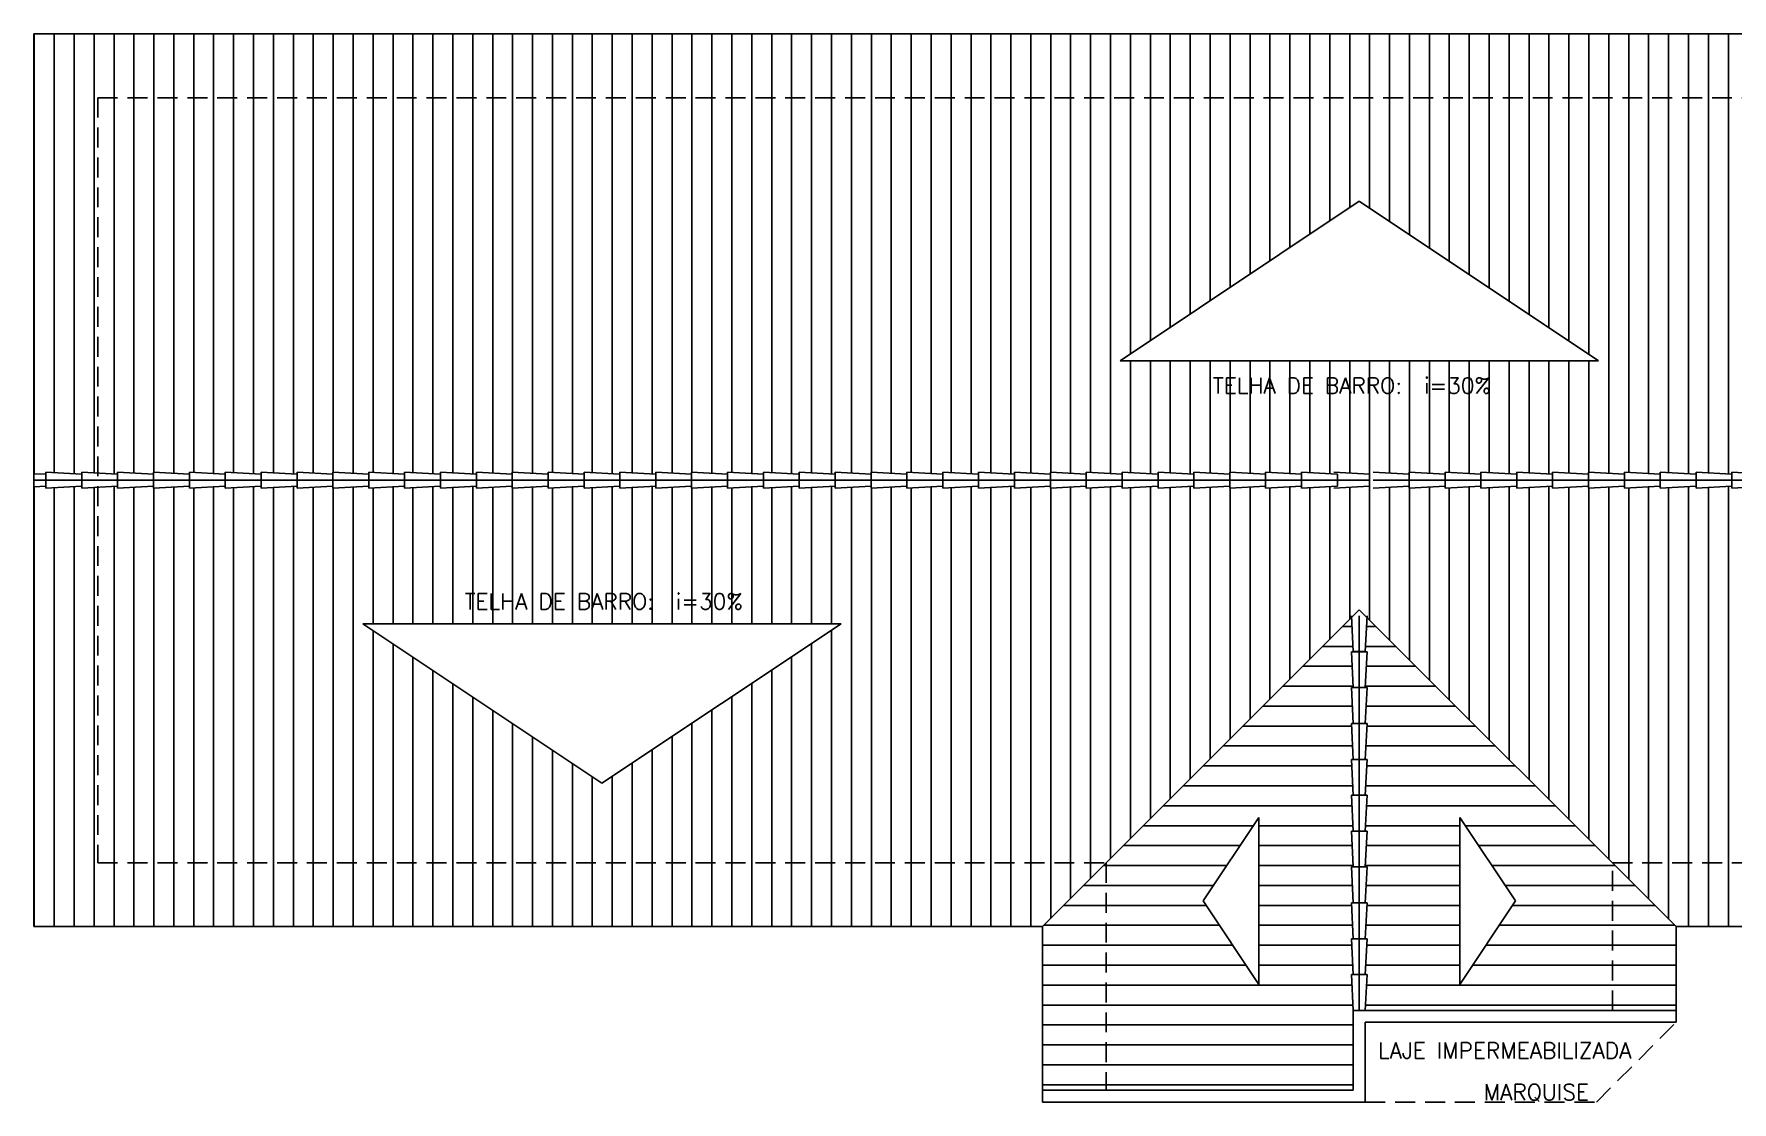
# Model space of a CAD drawing. Extents: x -410.3 to -320, y 119.3 to 190.5.
# Drawn here: x -378.25 to -356.95, y 177.05 to 190.45 of the extents above; entities that cross this region are included whole.
import ezdxf
from ezdxf.enums import TextEntityAlignment as Align

# ---------------------------------------------------------------- set-up
doc = ezdxf.new("R2010")
doc.units = 0
doc.header["$MEASUREMENT"] = 0
doc.linetypes.add('HIDDEN', pattern=[0.375, 0.25, -0.125])
for name, color, linetype in [('ALVENARIA', 7, 'CONTINUOUS'), ('ALVENARIA1', 44, 'CONTINUOUS'), ('ALVENARIA2', 9, 'CONTINUOUS'), ('COBERTURA', 6, 'CONTINUOUS'), ('COTA', 1, 'CONTINUOUS'), ('TEXTO2', 40, 'CONTINUOUS')]:
    doc.layers.add(name, color=color, linetype=linetype)
doc.styles.add('SIMPLEX', font='SIMPLEX.SHX')

# ---------------------------------------------------------------- blocks, each defined once
blk = doc.blocks.new('CUM')
at = {"layer": 'COBERTURA'}
for p, q in [((-74.9, 131.3), (-29.9, 133.8)), ((-74.9, 131.3), (-74.9, 116.3)), ((-29.9, 133.8), (-29.9, 113.8)), ((-29.9, 131.3), (15.1, 133.8)), ((-29.9, 131.3), (-29.9, 116.3)), ((15.1, 133.8), (15.1, 113.8)), ((15.1, 131.3), (60.1, 133.8)), ((15.1, 131.3), (15.1, 116.3)), ((60.1, 133.8), (60.1, 113.8)), ((60.1, 131.3), (105.1, 133.8)), ((60.1, 131.3), (60.1, 116.3)), ((105.1, 133.8), (105.1, 113.8)), ((105.1, 131.3), (150.1, 133.8)), ((105.1, 131.3), (105.1, 116.3)), ((150.1, 133.8), (150.1, 113.8)), ((-29.9, 123.8), (-74.9, 123.8)), ((-74.9, 116.3), (-29.9, 113.8)), ((15.1, 123.8), (-29.9, 123.8)), ((-29.9, 116.3), (15.1, 113.8)), ((60.1, 123.8), (15.1, 123.8)), ((15.1, 116.3), (60.1, 113.8)), ((105.1, 123.8), (60.1, 123.8)), ((60.1, 116.3), (105.1, 113.8)), ((150.1, 123.8), (105.1, 123.8)), ((105.1, 116.3), (150.1, 113.8))]:
    blk.add_line(p, q, dxfattribs=at)

msp = doc.modelspace()

# ---------------------------------------------------------------- hatches: boundary and pattern name
at = {"layer": 'COTA', "linetype": 'ByBlock'}
h = msp.add_hatch(dxfattribs=at)
h.set_pattern_fill('ANSI31', color=256, scale=2, angle=45, style=0)
h.set_pattern_definition([(90, (0, 17.5216), (-0.25, 6e-17), [])])
h.paths.add_polyline_path([(-377.454, 189.655), (-344.704, 189.655), (-344.704, 184.949), (-344.354, 184.93), (-344.354, 184.955), (-343.904, 184.93), (-343.904, 190.455), (-378.254, 190.455), (-378.254, 184.938), (-378.104, 184.93), (-378.104, 184.955), (-377.654, 184.93), (-377.654, 184.955), (-377.454, 184.943)])
h.paths.add_polyline_path([(-344.704, 189.655), (-377.454, 189.655), (-377.454, 184.943), (-377.204, 184.93), (-377.204, 184.955), (-376.754, 184.93), (-376.754, 184.955), (-376.304, 184.93), (-376.304, 184.955), (-375.854, 184.93), (-375.854, 184.955), (-375.404, 184.93), (-375.404, 184.955), (-374.954, 184.93), (-374.954, 184.955), (-374.504, 184.93), (-374.504, 184.955), (-374.054, 184.93), (-374.054, 184.955), (-373.604, 184.93), (-373.604, 184.955), (-373.154, 184.93), (-373.154, 184.955), (-372.704, 184.93), (-372.704, 184.955), (-372.254, 184.93), (-372.254, 184.955), (-371.804, 184.93), (-371.804, 184.955), (-371.354, 184.93), (-371.354, 184.955), (-370.904, 184.93), (-370.904, 184.955), (-370.454, 184.93), (-370.454, 184.955), (-370.004, 184.93), (-370.004, 184.955), (-369.554, 184.93), (-369.554, 184.955), (-369.104, 184.93), (-369.104, 184.955), (-368.654, 184.93), (-368.654, 184.955), (-368.204, 184.93), (-368.204, 184.955), (-367.754, 184.93), (-367.754, 184.955), (-367.304, 184.93), (-367.304, 184.955), (-366.854, 184.93), (-366.854, 184.955), (-366.404, 184.93), (-366.404, 184.955), (-365.954, 184.93), (-365.954, 184.955), (-365.504, 184.93), (-365.504, 184.955), (-365.054, 184.93), (-365.054, 184.955), (-364.604, 184.93), (-364.604, 184.955), (-364.154, 184.93), (-364.154, 184.955), (-363.704, 184.93), (-363.704, 184.955), (-363.254, 184.93), (-363.254, 184.955), (-362.804, 184.93), (-362.804, 184.955), (-362.354, 184.93), (-362.354, 184.955), (-361.904, 184.93), (-361.904, 184.955), (-361.454, 184.93), (-361.454, 184.955), (-361.004, 184.93), (-361.004, 184.955), (-360.554, 184.93), (-360.554, 184.955), (-360.104, 184.93), (-360.104, 184.955), (-359.654, 184.93), (-359.654, 184.955), (-359.204, 184.93), (-359.204, 184.955), (-358.754, 184.93), (-358.754, 184.955), (-358.304, 184.93), (-358.304, 184.955), (-357.854, 184.93), (-357.854, 184.955), (-357.404, 184.93), (-357.404, 184.955), (-356.954, 184.93), (-356.954, 184.955), (-356.504, 184.93), (-356.504, 184.955), (-356.054, 184.93), (-356.054, 184.955), (-355.604, 184.93), (-355.604, 184.955), (-355.154, 184.93), (-355.154, 184.955), (-354.704, 184.93), (-354.704, 184.955), (-354.254, 184.93), (-354.254, 184.955), (-353.804, 184.93), (-353.804, 184.955), (-353.354, 184.93), (-353.354, 184.955), (-352.904, 184.93), (-352.904, 184.955), (-352.454, 184.93), (-352.454, 184.955), (-352.004, 184.93), (-352.004, 184.955), (-351.554, 184.93), (-351.554, 184.955), (-351.104, 184.93), (-351.104, 184.955), (-350.654, 184.93), (-350.654, 184.955), (-350.204, 184.93), (-350.204, 184.955), (-349.754, 184.93), (-349.754, 184.955), (-349.304, 184.93), (-349.304, 184.955), (-348.854, 184.93), (-348.854, 184.955), (-348.404, 184.93), (-348.404, 184.955), (-347.954, 184.93), (-347.954, 184.955), (-347.504, 184.93), (-347.504, 184.955), (-347.054, 184.93), (-347.054, 184.955), (-346.604, 184.93), (-346.604, 184.955), (-346.154, 184.93), (-346.154, 184.955), (-345.704, 184.93), (-345.704, 184.955), (-345.254, 184.93), (-345.254, 184.955), (-344.804, 184.93), (-344.804, 184.955), (-344.704, 184.949)], flags=16)
h.paths.add_polyline_path([(-364.629, 186.355), (-361.629, 188.355), (-358.629, 186.355)], flags=0)
h.paths.add_polyline_path([(-377.454, 184.766), (-377.654, 184.755), (-377.654, 184.78), (-378.104, 184.755), (-378.104, 184.78), (-378.254, 184.771), (-378.254, 179.255), (-365.604, 179.255), (-364.804, 180.055), (-377.454, 180.055)])
h.paths.add_polyline_path([(-361.728, 183.131), (-361.729, 183.155), (-361.704, 183.155), (-361.729, 183.605), (-361.704, 183.605), (-361.729, 184.055), (-361.704, 184.055), (-361.729, 184.505), (-361.704, 184.505), (-361.718, 184.765), (-361.904, 184.755), (-361.904, 184.78), (-362.354, 184.755), (-362.354, 184.78), (-362.804, 184.755), (-362.804, 184.78), (-363.254, 184.755), (-363.254, 184.78), (-363.704, 184.755), (-363.704, 184.78), (-364.154, 184.755), (-364.154, 184.78), (-364.604, 184.755), (-364.604, 184.78), (-365.054, 184.755), (-365.054, 184.78), (-365.504, 184.755), (-365.504, 184.78), (-365.954, 184.755), (-365.954, 184.78), (-366.404, 184.755), (-366.404, 184.78), (-366.854, 184.755), (-366.854, 184.78), (-367.304, 184.755), (-367.304, 184.78), (-367.754, 184.755), (-367.754, 184.78), (-368.204, 184.755), (-368.204, 184.78), (-368.654, 184.755), (-368.654, 184.78), (-369.104, 184.755), (-369.104, 184.78), (-369.554, 184.755), (-369.554, 184.78), (-370.004, 184.755), (-370.004, 184.78), (-370.454, 184.755), (-370.454, 184.78), (-370.904, 184.755), (-370.904, 184.78), (-371.354, 184.755), (-371.354, 184.78), (-371.804, 184.755), (-371.804, 184.78), (-372.254, 184.755), (-372.254, 184.78), (-372.704, 184.755), (-372.704, 184.78), (-373.154, 184.755), (-373.154, 184.78), (-373.604, 184.755), (-373.604, 184.78), (-374.054, 184.755), (-374.054, 184.78), (-374.504, 184.755), (-374.504, 184.78), (-374.954, 184.755), (-374.954, 184.78), (-375.404, 184.755), (-375.404, 184.78), (-375.854, 184.755), (-375.854, 184.78), (-376.304, 184.755), (-376.304, 184.78), (-376.754, 184.755), (-376.754, 184.78), (-377.204, 184.755), (-377.204, 184.78), (-377.454, 184.766), (-377.454, 180.055), (-364.804, 180.055)])
h.paths.add_polyline_path([(-374.129, 183.055), (-368.129, 183.055), (-371.129, 181.055)], flags=17)
h.paths.add_polyline_path([(-344.704, 184.76), (-344.804, 184.755), (-344.804, 184.78), (-345.254, 184.755), (-345.254, 184.78), (-345.704, 184.755), (-345.704, 184.78), (-346.154, 184.755), (-346.154, 184.78), (-346.604, 184.755), (-346.604, 184.78), (-347.054, 184.755), (-347.054, 184.78), (-347.504, 184.755), (-347.504, 184.78), (-347.954, 184.755), (-347.954, 184.78), (-348.404, 184.755), (-348.404, 184.78), (-348.854, 184.755), (-348.854, 184.78), (-349.304, 184.755), (-349.304, 184.78), (-349.754, 184.755), (-349.754, 184.78), (-350.204, 184.755), (-350.204, 184.78), (-350.654, 184.755), (-350.654, 184.78), (-351.104, 184.755), (-351.104, 184.78), (-351.554, 184.755), (-351.554, 184.78), (-352.004, 184.755), (-352.004, 184.78), (-352.454, 184.755), (-352.454, 184.78), (-352.904, 184.755), (-352.904, 184.78), (-353.354, 184.755), (-353.354, 184.78), (-353.804, 184.755), (-353.804, 184.78), (-354.254, 184.755), (-354.254, 184.78), (-354.704, 184.755), (-354.704, 184.78), (-355.154, 184.755), (-355.154, 184.78), (-355.604, 184.755), (-355.604, 184.78), (-356.054, 184.755), (-356.054, 184.78), (-356.504, 184.755), (-356.504, 184.78), (-356.954, 184.755), (-356.954, 184.78), (-357.404, 184.755), (-357.404, 184.78), (-357.854, 184.755), (-357.854, 184.78), (-358.304, 184.755), (-358.304, 184.78), (-358.754, 184.755), (-358.754, 184.78), (-359.204, 184.755), (-359.204, 184.78), (-359.654, 184.755), (-359.654, 184.78), (-360.104, 184.755), (-360.104, 184.78), (-360.554, 184.755), (-360.554, 184.78), (-361.004, 184.755), (-361.004, 184.78), (-361.454, 184.755), (-361.454, 184.78), (-361.539, 184.775), (-361.554, 184.505), (-361.529, 184.505), (-361.554, 184.055), (-361.529, 184.055), (-361.554, 183.605), (-361.529, 183.605), (-361.554, 183.155), (-361.529, 183.155), (-361.53, 183.131), (-358.454, 180.055), (-344.704, 180.055)])
h.paths.add_polyline_path([(-354.579, 183.055), (-348.579, 183.055), (-351.579, 181.055)], flags=17)
h.paths.add_polyline_path([(-343.904, 184.78), (-344.354, 184.755), (-344.354, 184.78), (-344.704, 184.76), (-344.704, 180.055), (-358.454, 180.055), (-357.654, 179.255), (-343.904, 179.255)])
h.paths.add_polyline_path([(-363.288, 185.904), (-360.156, 185.904), (-360.156, 186.129), (-363.288, 186.129)], flags=8)
h.paths.add_polyline_path([(-372.673, 183.197), (-369.541, 183.197), (-369.541, 183.422), (-372.673, 183.422)], flags=25)
h.paths.add_polyline_path([(-353.123, 183.197), (-349.991, 183.197), (-349.991, 183.422), (-353.123, 183.422)], flags=25)
h = msp.add_hatch(dxfattribs=at)
h.set_pattern_fill('ANSI31', color=256, scale=2, angle=135, style=0)
h.set_pattern_definition([(180, (0, 17.5216), (-6e-17, -0.25), [])])
h.paths.add_polyline_path([(-365.604, 177.205), (-364.804, 177.205), (-364.804, 180.055), (-365.604, 179.255)])
h.paths.add_polyline_path([(-364.804, 177.205), (-361.704, 177.205), (-361.704, 178.205), (-361.729, 178.655), (-361.704, 178.655), (-361.729, 179.105), (-361.704, 179.105), (-361.729, 179.555), (-361.704, 179.555), (-361.729, 180.005), (-361.704, 180.005), (-361.729, 180.455), (-361.704, 180.455), (-361.729, 180.905), (-361.704, 180.905), (-361.729, 181.355), (-361.704, 181.355), (-361.729, 181.805), (-361.704, 181.805), (-361.729, 182.255), (-361.704, 182.255), (-361.729, 182.705), (-361.704, 182.705), (-361.728, 183.131), (-364.804, 180.055)])
h.paths.add_polyline_path([(-363.587, 179.578), (-362.889, 180.625), (-362.889, 178.53)], flags=16)
h.paths.add_polyline_path([(-361.554, 180.905), (-361.529, 180.905), (-361.554, 180.455), (-361.529, 180.455), (-361.554, 180.005), (-361.529, 180.005), (-361.554, 179.555), (-361.529, 179.555), (-361.554, 179.105), (-361.529, 179.105), (-361.554, 178.655), (-361.529, 178.655), (-361.554, 178.205), (-358.454, 178.205), (-358.454, 180.055), (-361.53, 183.131), (-361.554, 182.705), (-361.529, 182.705), (-361.554, 182.255), (-361.529, 182.255), (-361.554, 181.805), (-361.529, 181.805), (-361.554, 181.355), (-361.529, 181.355)])
h.paths.add_polyline_path([(-360.369, 180.625), (-359.671, 179.578), (-360.369, 178.53)], flags=16)
h.paths.add_polyline_path([(-358.454, 178.205), (-357.654, 178.205), (-357.654, 179.255), (-358.454, 180.055)])

# ---------------------------------------------------------------- linework, layer by layer
at = {"layer": 'ALVENARIA', "linetype": 'Continuous'}
for p, q in [((-378.254, 190.455), (-343.904, 190.455)), ((-378.254, 190.455), (-378.254, 179.255)), ((-364.629, 186.355), (-361.629, 188.355)), ((-361.629, 188.355), (-358.629, 186.355)), ((-364.629, 186.355), (-358.629, 186.355)), ((-365.604, 179.255), (-361.629, 183.23)), ((-357.654, 179.255), (-361.629, 183.23)), ((-374.129, 183.055), (-371.129, 181.055)), ((-374.129, 183.055), (-368.129, 183.055)), ((-371.129, 181.055), (-368.129, 183.055)), ((-362.889, 180.625), (-363.587, 179.578)), ((-362.889, 180.625), (-362.889, 178.53)), ((-360.369, 180.625), (-359.671, 179.578)), ((-360.369, 180.625), (-360.369, 178.53)), ((-363.587, 179.578), (-362.889, 178.53)), ((-359.671, 179.578), (-360.369, 178.53)), ((-378.254, 179.255), (-365.604, 179.255)), ((-365.604, 179.255), (-365.604, 177.055)), ((-357.654, 179.255), (-357.654, 178.205)), ((-357.654, 179.255), (-343.904, 179.255)), ((-361.704, 178.205), (-357.654, 178.205)), ((-361.704, 178.205), (-361.704, 177.205)), ((-361.554, 178.055), (-361.554, 177.055)), ((-361.554, 178.055), (-357.654, 178.055)), ((-365.604, 177.205), (-361.704, 177.205)), ((-365.604, 177.055), (-361.554, 177.055))]:
    msp.add_line(p, q, dxfattribs=at)
at = {"layer": 'ALVENARIA1', "linetype": 'HIDDEN'}
for p, q in [((-358.654, 177.055), (-357.654, 178.055)), ((-361.554, 177.055), (-358.654, 177.055))]:
    msp.add_line(p, q, dxfattribs=at)
at = {"layer": 'ALVENARIA2', "linetype": 'Continuous'}
for p, q in [((-357.654, 178.205), (-357.654, 178.055)), ((-365.604, 177.205), (-365.604, 177.055))]:
    msp.add_line(p, q, dxfattribs=at)
at = {"layer": 'COBERTURA', "linetype": 'HIDDEN'}
for p, q in [((-377.454, 189.655), (-377.454, 180.055)), ((-377.454, 189.655), (-344.704, 189.655)), ((-377.454, 180.055), (-364.804, 180.055)), ((-364.804, 180.055), (-364.804, 177.205)), ((-358.454, 180.055), (-344.704, 180.055)), ((-358.454, 178.205), (-358.454, 180.055))]:
    msp.add_line(p, q, dxfattribs=at)
at = {"layer": 'COBERTURA'}
for p, q in [((-378.104, 184.93), (-378.254, 184.938)), ((-378.104, 184.755), (-378.104, 184.955)), ((-377.654, 184.93), (-378.104, 184.955)), ((-378.104, 184.78), (-378.104, 184.93)), ((-377.654, 184.78), (-377.654, 184.93)), ((-361.5, 184.93), (-361.95, 184.955)), ((-361.5, 184.755), (-361.5, 184.955)), ((-361.5, 184.78), (-361.5, 184.93)), ((-361.004, 184.93), (-361.454, 184.955)), ((-361.004, 184.755), (-361.004, 184.955)), ((-360.554, 184.93), (-361.004, 184.955)), ((-361.004, 184.78), (-361.004, 184.93)), ((-360.554, 184.755), (-360.554, 184.955)), ((-360.104, 184.93), (-360.554, 184.955)), ((-360.554, 184.78), (-360.554, 184.93)), ((-360.104, 184.755), (-360.104, 184.955)), ((-359.654, 184.93), (-360.104, 184.955)), ((-360.104, 184.78), (-360.104, 184.93)), ((-359.654, 184.78), (-359.654, 184.93)), ((-378.254, 184.855), (-378.104, 184.855)), ((-378.104, 184.78), (-378.254, 184.771)), ((-378.104, 184.855), (-377.654, 184.855)), ((-377.654, 184.78), (-378.104, 184.755)), ((-361.95, 184.855), (-361.5, 184.855)), ((-361.5, 184.78), (-361.95, 184.755)), ((-361.454, 184.855), (-361.004, 184.855)), ((-361.004, 184.78), (-361.454, 184.755)), ((-361.004, 184.855), (-360.554, 184.855)), ((-360.554, 184.78), (-361.004, 184.755)), ((-360.554, 184.855), (-360.104, 184.855)), ((-360.104, 184.78), (-360.554, 184.755)), ((-360.104, 184.855), (-359.654, 184.855)), ((-359.654, 184.78), (-360.104, 184.755)), ((-361.704, 182.705), (-361.729, 183.155)), ((-361.629, 183.155), (-361.629, 182.705)), ((-361.554, 182.705), (-361.529, 183.155)), ((-361.704, 182.705), (-361.554, 182.705))]:
    msp.add_line(p, q, dxfattribs=at)

# ---------------------------------------------------------------- block references
at = {"layer": 'COBERTURA', "linetype": 'ByBlock', "xscale": 0.01, "yscale": 0.01, "zscale": 0.01}
for p, rotation in [((-376.153, 186.093), 180), ((-373.903, 186.093), 180), ((-371.653, 186.093), 180), ((-369.403, 186.093), 180), ((-367.153, 186.093), 180), ((-364.903, 186.093), 180), ((-362.653, 186.093), 180), ((-358.153, 186.093), 180), ((-355.903, 186.093), 180), ((-360.391, 181.203), 89.99999999999999), ((-360.391, 178.953), 89.99999999999999)]:
    msp.add_blockref('CUM', p, dxfattribs=dict(at, rotation=rotation))

# ---------------------------------------------------------------- texts
at = {"layer": 'TEXTO2', "style": 'SIMPLEX'}
for p in [(-361.722, 185.942), (-371.107, 183.235)]:
    msp.add_text('TELHA DE BARRO:  i=30%', height=0.2, dxfattribs=at).set_placement(p, align=Align.CENTER)
for s, p in [('LAJE IMPERMEABILIZADA', (-361.394, 177.6)), ('MARQUISE', (-360.068, 177.079))]:
    msp.add_text(s, height=0.2, dxfattribs=at).set_placement(p)

doc.saveas('drawing.dxf')
